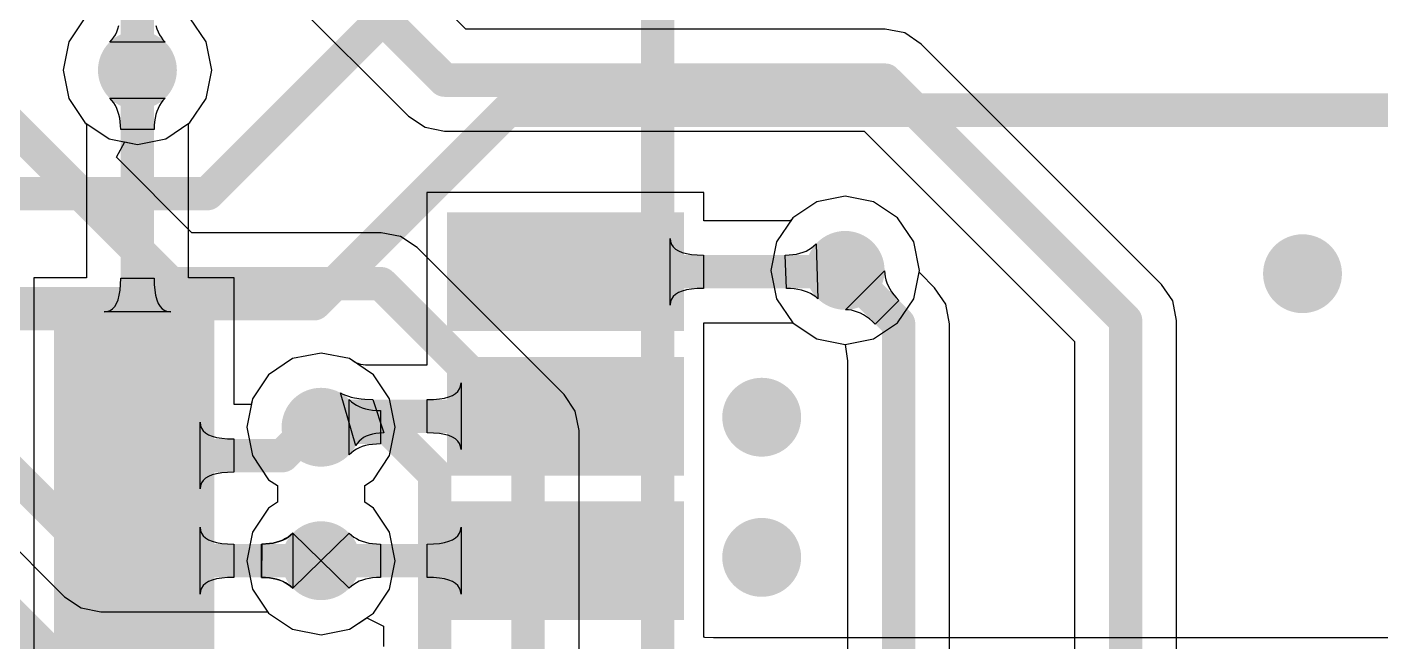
# Model space of a CAD drawing. Header units: millimetres. Extents: x 2.44 to 5.37, y 2.91 to 4.14.
# Drawn here: x 4.3809 to 4.7865, y 3.4957 to 3.6799 of the extents above; entities that cross this region are included whole.
import ezdxf

# ---------------------------------------------------------------- set-up
doc = ezdxf.new("R2010")
doc.units = ezdxf.units.MM
doc.header["$MEASUREMENT"] = 0
for name, color, linetype in [('BottomLayer', 5, 'Continuous'), ('MidLayer1', 16, 'Continuous'), ('MidLayer2', 76, 'Continuous'), ('MultiLayer', 9, 'Continuous'), ('TopLayer', 1, 'Continuous'), ('TopOverlay', 2, 'Continuous'), ('TopPaste', 8, 'Continuous'), ('TopSolder', 216, 'Continuous'), ('ViaHoleLayer', 16, 'Continuous')]:
    doc.layers.add(name, color=color, linetype=linetype)

# ---------------------------------------------------------------- blocks, each defined once
blk = doc.blocks.new('____8_4__27')
at = {"layer": 'TopLayer'}
for points in [[(-0.054, 0.02919), (-0.014, 0.02919), (-0.054, 0.05281), (-0.014, 0.05281)], [(0.016, 0.02919), (0.056, 0.02919), (0.016, 0.05281), (0.056, 0.05281)], [(-0.054, -0.00231), (-0.014, -0.00231), (-0.054, 0.02132), (-0.014, 0.02132)], [(0.016, -0.00231), (0.056, -0.00231), (0.016, 0.02132), (0.056, 0.02132)], [(-0.054, -0.0338), (-0.014, -0.0338), (-0.054, -0.01018), (-0.014, -0.01018)], [(0.016, -0.0338), (0.056, -0.0338), (0.016, -0.01018), (0.056, -0.01018)], [(-0.054, -0.0653), (-0.014, -0.0653), (-0.054, -0.04168), (-0.014, -0.04168)], [(0.016, -0.0653), (0.056, -0.0653), (0.016, -0.04168), (0.056, -0.04168)]]:
    blk.add_solid(points, dxfattribs=at)
at = {"layer": 'TopOverlay', "const_width": 0.00787}
for points in [[(-0.014, -0.064), (-0.014, 0.051)], [(-0.014, 0.051), (0.016, 0.051)], [(0.016, -0.064), (0.016, 0.051)], [(-0.014, -0.064), (0.016, -0.064)]]:
    blk.add_lwpolyline(points, dxfattribs=at)
at = {"layer": 'TopOverlay', "const_width": 0.00394}
for points in [[(-0.01597, 0.051, 1), (-0.01203, 0.051, 1)], [(-0.01597, 0.051, 1), (-0.01203, 0.051, 1)], [(0.01403, 0.051, 1), (0.01797, 0.051, 1)], [(0.01403, 0.051, 1), (0.01797, 0.051, 1)], [(-0.01597, -0.064, 1), (-0.01203, -0.064, 1)], [(-0.01597, -0.064, 1), (-0.01203, -0.064, 1)], [(0.01403, -0.064, 1), (0.01797, -0.064, 1)], [(0.01403, -0.064, 1), (0.01797, -0.064, 1)]]:
    blk.add_lwpolyline(points, format="xyb", close=True, dxfattribs=at)
at = {"layer": 'TopPaste'}
for points in [[(-0.054, 0.02919), (-0.014, 0.02919), (-0.054, 0.05281), (-0.014, 0.05281)], [(0.016, 0.02919), (0.056, 0.02919), (0.016, 0.05281), (0.056, 0.05281)], [(-0.054, -0.00231), (-0.014, -0.00231), (-0.054, 0.02132), (-0.014, 0.02132)], [(0.016, -0.00231), (0.056, -0.00231), (0.016, 0.02132), (0.056, 0.02132)], [(-0.054, -0.0338), (-0.014, -0.0338), (-0.054, -0.01018), (-0.014, -0.01018)], [(0.016, -0.0338), (0.056, -0.0338), (0.016, -0.01018), (0.056, -0.01018)], [(-0.054, -0.0653), (-0.014, -0.0653), (-0.054, -0.04168), (-0.014, -0.04168)], [(0.016, -0.0653), (0.056, -0.0653), (0.016, -0.04168), (0.056, -0.04168)]]:
    blk.add_solid(points, dxfattribs=at)
at = {"layer": 'TopSolder'}
for points in [[(-0.058, 0.02519), (-0.01, 0.02519), (-0.058, 0.05681), (-0.01, 0.05681)], [(0.012, 0.02519), (0.06, 0.02519), (0.012, 0.05681), (0.06, 0.05681)], [(-0.058, -0.00631), (-0.01, -0.00631), (-0.058, 0.02532), (-0.01, 0.02532)], [(0.012, -0.00631), (0.06, -0.00631), (0.012, 0.02532), (0.06, 0.02532)], [(-0.058, -0.0378), (-0.01, -0.0378), (-0.058, -0.00618), (-0.01, -0.00618)], [(0.012, -0.0378), (0.06, -0.0378), (0.012, -0.00618), (0.06, -0.00618)], [(-0.058, -0.0693), (-0.01, -0.0693), (-0.058, -0.03768), (-0.01, -0.03768)], [(0.012, -0.0693), (0.06, -0.0693), (0.012, -0.03768), (0.06, -0.03768)]]:
    blk.add_solid(points, dxfattribs=at)
blk = doc.blocks.new('TFC____42')
at = {"layer": 'TopLayer'}
for points in [[(-0.20632, 0.0548), (-0.20632, 0.08236), (-0.26932, 0.0548), (-0.26932, 0.08236)], [(-0.20632, 0.0115), (-0.20632, 0.03906), (-0.26932, 0.0115), (-0.26932, 0.03906)], [(-0.20632, -0.03181), (-0.20632, -0.00425), (-0.26932, -0.03181), (-0.26932, -0.00425)]]:
    blk.add_solid(points, dxfattribs=at)
at = {"layer": 'TopOverlay', "const_width": 0.01}
blk.add_lwpolyline([(-0.21018, -0.28712), (-0.21018, 0.21288)], dxfattribs=at)
at = {"layer": 'TopPaste'}
for points in [[(-0.20632, 0.0548), (-0.20632, 0.08236), (-0.26932, 0.0548), (-0.26932, 0.08236)], [(-0.20632, 0.0115), (-0.20632, 0.03906), (-0.26932, 0.0115), (-0.26932, 0.03906)], [(-0.20632, -0.03181), (-0.20632, -0.00425), (-0.26932, -0.03181), (-0.26932, -0.00425)]]:
    blk.add_solid(points, dxfattribs=at)
at = {"layer": 'TopSolder'}
for points in [[(-0.20232, 0.0508), (-0.20232, 0.08636), (-0.27331, 0.0508), (-0.27331, 0.08636)], [(-0.20232, 0.0075), (-0.20232, 0.04306), (-0.27331, 0.0075), (-0.27331, 0.04306)], [(-0.20232, -0.03581), (-0.20232, -0.00025), (-0.27331, -0.03581), (-0.27331, -0.00025)]]:
    blk.add_solid(points, dxfattribs=at)

msp = doc.modelspace()

# ---------------------------------------------------------------- linework, layer by layer
at = {"layer": 'BottomLayer'}
for p, q in [((4.51234, 3.67929), (4.48029, 3.71133)), ((4.45419, 3.69419), (4.49519, 3.65319)), ((4.43455, 3.67551), (4.42972, 3.68272)), ((4.4074, 3.67762), (4.40782, 3.67847)), ((4.40782, 3.67847), (4.40818, 3.67937)), ((4.40818, 3.67937), (4.40848, 3.68034)), ((4.41952, 3.68034), (4.41982, 3.67937)), ((4.41982, 3.67937), (4.42018, 3.67847)), ((4.42018, 3.67847), (4.4206, 3.67762)), ((4.638, 3.67929), (4.51234, 3.67929)), ((4.64385, 3.67813), (4.638, 3.67929)), ((4.40573, 3.67543), (4.40635, 3.6761)), ((4.42227, 3.67543), (4.40573, 3.67543)), ((4.40635, 3.6761), (4.40691, 3.67683)), ((4.40691, 3.67683), (4.4074, 3.67762)), ((4.4206, 3.67762), (4.42109, 3.67683)), ((4.42109, 3.67683), (4.42165, 3.6761)), ((4.42165, 3.6761), (4.42227, 3.67543)), ((4.43624, 3.667), (4.43455, 3.67551)), ((4.64881, 3.67481), (4.64385, 3.67813)), ((4.72081, 3.60281), (4.64881, 3.67481)), ((4.43455, 3.65849), (4.43624, 3.667)), ((4.42972, 3.65128), (4.43455, 3.65849)), ((4.42251, 3.64645), (4.42972, 3.65128)), ((4.49519, 3.65319), (4.50015, 3.64987)), ((4.414, 3.64476), (4.42251, 3.64645)), ((4.50015, 3.64987), (4.506, 3.64871)), ((4.506, 3.64871), (4.63167, 3.64871)), ((4.63167, 3.64871), (4.69471, 3.58567)), ((4.40771, 3.64091), (4.41018, 3.64552)), ((4.41018, 3.64552), (4.414, 3.64476)), ((4.43033, 3.61829), (4.40771, 3.64091)), ((4.61749, 3.62755), (4.61028, 3.62272)), ((4.626, 3.62924), (4.61749, 3.62755)), ((4.63451, 3.62755), (4.626, 3.62924)), ((4.64172, 3.62272), (4.63451, 3.62755)), ((4.61028, 3.62272), (4.60545, 3.61551)), ((4.64655, 3.61551), (4.64172, 3.62272)), ((4.487, 3.61829), (4.43033, 3.61829)), ((4.49285, 3.61713), (4.487, 3.61829)), ((4.49781, 3.61381), (4.49285, 3.61713)), ((4.54181, 3.56981), (4.49781, 3.61381)), ((4.60545, 3.61551), (4.60376, 3.607)), ((4.64824, 3.607), (4.64655, 3.61551)), ((4.60376, 3.607), (4.60545, 3.59849)), ((4.62612, 3.59519), (4.63781, 3.60688)), ((4.63781, 3.60688), (4.63785, 3.60597)), ((4.63785, 3.60597), (4.63797, 3.60506)), ((4.64816, 3.6066), (4.64824, 3.607)), ((4.64832, 3.60635), (4.64816, 3.6066)), ((4.64843, 3.6062), (4.64832, 3.60635)), ((4.65281, 3.60181), (4.64843, 3.6062)), ((4.63797, 3.60506), (4.63818, 3.60416)), ((4.63818, 3.60416), (4.63848, 3.60326)), ((4.63848, 3.60326), (4.63886, 3.60236)), ((4.63886, 3.60236), (4.63934, 3.60147)), ((4.63934, 3.60147), (4.6399, 3.60059)), ((4.65613, 3.59685), (4.65281, 3.60181)), ((4.72413, 3.59785), (4.72081, 3.60281)), ((4.30419, 3.59719), (4.39219, 3.50919)), ((4.60545, 3.59849), (4.61028, 3.59128)), ((4.64211, 3.59796), (4.63504, 3.59089)), ((4.6399, 3.60059), (4.64055, 3.59971)), ((4.64055, 3.59971), (4.64129, 3.59883)), ((4.64129, 3.59883), (4.64211, 3.59796)), ((4.72529, 3.592), (4.72413, 3.59785)), ((4.62703, 3.59515), (4.62612, 3.59519)), ((4.62794, 3.59503), (4.62703, 3.59515)), ((4.62884, 3.59482), (4.62794, 3.59503)), ((4.62974, 3.59452), (4.62884, 3.59482)), ((4.63064, 3.59414), (4.62974, 3.59452)), ((4.63153, 3.59366), (4.63064, 3.59414)), ((4.63241, 3.5931), (4.63153, 3.59366)), ((4.65729, 3.591), (4.65613, 3.59685)), ((4.61028, 3.59128), (4.61749, 3.58645)), ((4.63329, 3.59245), (4.63241, 3.5931)), ((4.63417, 3.59171), (4.63329, 3.59245)), ((4.63504, 3.59089), (4.63417, 3.59171)), ((4.65729, 3.4583), (4.65729, 3.591)), ((4.72529, 3.387), (4.72529, 3.592)), ((4.61749, 3.58645), (4.626, 3.58476)), ((4.69471, 3.58567), (4.69471, 3.39333)), ((4.626, 3.58476), (4.62671, 3.57991)), ((4.62671, 3.57991), (4.62671, 3.46033)), ((4.54513, 3.56485), (4.54181, 3.56981)), ((4.47743, 3.55173), (4.47743, 3.56827)), ((4.47743, 3.56827), (4.4781, 3.56765)), ((4.4781, 3.56765), (4.47883, 3.56709)), ((4.47883, 3.56709), (4.47962, 3.5666)), ((4.47962, 3.5666), (4.48047, 3.56618)), ((4.48047, 3.56618), (4.48137, 3.56582)), ((4.48137, 3.56582), (4.48234, 3.56552)), ((4.48234, 3.56552), (4.48336, 3.56529)), ((4.48336, 3.56529), (4.48445, 3.56513)), ((4.48445, 3.56513), (4.48559, 3.56503)), ((4.48559, 3.56503), (4.48679, 3.565)), ((4.48679, 3.565), (4.48679, 3.555)), ((4.54629, 3.559), (4.54513, 3.56485)), ((4.54629, 3.446), (4.54629, 3.559)), ((4.47883, 3.55291), (4.4781, 3.55235)), ((4.47962, 3.5534), (4.47883, 3.55291)), ((4.48047, 3.55382), (4.47962, 3.5534)), ((4.48137, 3.55418), (4.48047, 3.55382)), ((4.48234, 3.55448), (4.48137, 3.55418)), ((4.48336, 3.55471), (4.48234, 3.55448)), ((4.48445, 3.55487), (4.48336, 3.55471)), ((4.48559, 3.55497), (4.48445, 3.55487)), ((4.48679, 3.555), (4.48559, 3.55497)), ((4.4781, 3.55235), (4.47743, 3.55173)), ((4.4599, 3.52765), (4.46057, 3.52827)), ((4.46057, 3.52827), (4.46057, 3.51173)), ((4.45121, 3.525), (4.45241, 3.52503)), ((4.45121, 3.515), (4.45121, 3.525)), ((4.45241, 3.52503), (4.45355, 3.52513)), ((4.45355, 3.52513), (4.45464, 3.52529)), ((4.45464, 3.52529), (4.45566, 3.52552)), ((4.45566, 3.52552), (4.45663, 3.52582)), ((4.45663, 3.52582), (4.45753, 3.52618)), ((4.45753, 3.52618), (4.45838, 3.5266)), ((4.45838, 3.5266), (4.45917, 3.52709)), ((4.45917, 3.52709), (4.4599, 3.52765)), ((4.45241, 3.51497), (4.45121, 3.515)), ((4.45355, 3.51487), (4.45241, 3.51497)), ((4.45464, 3.51471), (4.45355, 3.51487)), ((4.45566, 3.51448), (4.45464, 3.51471)), ((4.45663, 3.51418), (4.45566, 3.51448)), ((4.45753, 3.51382), (4.45663, 3.51418)), ((4.45838, 3.5134), (4.45753, 3.51382)), ((4.45917, 3.51291), (4.45838, 3.5134)), ((4.4599, 3.51235), (4.45917, 3.51291)), ((4.46057, 3.51173), (4.4599, 3.51235)), ((4.39219, 3.50919), (4.39715, 3.50587)), ((4.39715, 3.50587), (4.403, 3.50471)), ((4.403, 3.50471), (4.45257, 3.50471)), ((4.45257, 3.50471), (4.45276, 3.50468)), ((4.45276, 3.50468), (4.45305, 3.50461)), ((4.45305, 3.50461), (4.45328, 3.50428)), ((4.45328, 3.50428), (4.46049, 3.49945)), ((4.47751, 3.49945), (4.48271, 3.50293)), ((4.48271, 3.50293), (4.48771, 3.50042)), ((4.48771, 3.50042), (4.48771, 3.49433)), ((4.46049, 3.49945), (4.469, 3.49776)), ((4.469, 3.49776), (4.47751, 3.49945))]:
    msp.add_line(p, q, dxfattribs=at)
at = {"layer": 'BottomLayer', "const_width": 0.01}
for points in [[(4.414, 3.667), (4.414, 3.8087)], [(4.465, 3.705), (4.506, 3.664)], [(4.365, 3.662), (4.424, 3.603)], [(4.506, 3.664), (4.638, 3.664)], [(4.638, 3.664), (4.71, 3.592)], [(4.315, 3.608), (4.403, 3.52)], [(4.626, 3.607), (4.642, 3.591)], [(4.424, 3.603), (4.487, 3.603)], [(4.487, 3.603), (4.531, 3.559)], [(4.642, 3.454), (4.642, 3.591)], [(4.71, 3.387), (4.71, 3.592)], [(4.469, 3.56), (4.489, 3.56)], [(4.489, 3.56), (4.503, 3.546)], [(4.531, 3.446), (4.531, 3.559)], [(4.503, 3.488), (4.503, 3.546)], [(4.403, 3.52), (4.469, 3.52)]]:
    msp.add_lwpolyline(points, dxfattribs=at)
at = {"layer": 'BottomLayer'}
for points, const_width in [([(4.40809, 3.667, 1), (4.41991, 3.667, 1)], 0.01181), ([(4.4115, 3.667, 1), (4.4165, 3.667, 1)], 0.005), ([(4.5035, 3.664, 1), (4.5085, 3.664, 1)], 0.005), ([(4.5035, 3.664, 1), (4.5085, 3.664, 1)], 0.005), ([(4.6355, 3.664, 1), (4.6405, 3.664, 1)], 0.005), ([(4.6355, 3.664, 1), (4.6405, 3.664, 1)], 0.005), ([(4.62009, 3.607, 1), (4.63191, 3.607, 1)], 0.01181), ([(4.75709, 3.606, 1), (4.76891, 3.606, 1)], 0.01181), ([(4.6235, 3.607, 1), (4.6285, 3.607, 1)], 0.005), ([(4.4215, 3.603, 1), (4.4265, 3.603, 1)], 0.005), ([(4.4215, 3.603, 1), (4.4265, 3.603, 1)], 0.005), ([(4.4845, 3.603, 1), (4.4895, 3.603, 1)], 0.005), ([(4.4845, 3.603, 1), (4.4895, 3.603, 1)], 0.005), ([(4.6395, 3.591, 1), (4.6445, 3.591, 1)], 0.005), ([(4.6395, 3.591, 1), (4.6445, 3.591, 1)], 0.005), ([(4.7075, 3.592, 1), (4.7125, 3.592, 1)], 0.005), ([(4.7075, 3.592, 1), (4.7125, 3.592, 1)], 0.005), ([(4.59509, 3.563, 1), (4.60691, 3.563, 1)], 0.01181), ([(4.46309, 3.56, 1), (4.47491, 3.56, 1)], 0.01181), ([(4.4665, 3.56, 1), (4.4715, 3.56, 1)], 0.005), ([(4.4865, 3.56, 1), (4.4915, 3.56, 1)], 0.005), ([(4.4865, 3.56, 1), (4.4915, 3.56, 1)], 0.005), ([(4.5285, 3.559, 1), (4.5335, 3.559, 1)], 0.005), ([(4.5285, 3.559, 1), (4.5335, 3.559, 1)], 0.005), ([(4.5005, 3.546, 1), (4.5055, 3.546, 1)], 0.005), ([(4.5005, 3.546, 1), (4.5055, 3.546, 1)], 0.005), ([(4.59509, 3.521, 1), (4.60691, 3.521, 1)], 0.01181), ([(4.46309, 3.52, 1), (4.47491, 3.52, 1)], 0.01181), ([(4.4005, 3.52, 1), (4.4055, 3.52, 1)], 0.005), ([(4.4005, 3.52, 1), (4.4055, 3.52, 1)], 0.005), ([(4.4665, 3.52, 1), (4.4715, 3.52, 1)], 0.005)]:
    msp.add_lwpolyline(points, format="xyb", close=True, dxfattribs=dict(at, const_width=const_width))
at = {"layer": 'MidLayer1'}
for p, q in [((4.39828, 3.68272), (4.39345, 3.67551)), ((4.43455, 3.67551), (4.42972, 3.68272)), ((4.39345, 3.67551), (4.39176, 3.667)), ((4.43624, 3.667), (4.43455, 3.67551)), ((4.39176, 3.667), (4.39345, 3.65849)), ((4.43455, 3.65849), (4.43624, 3.667)), ((4.39345, 3.65849), (4.39828, 3.65128)), ((4.42972, 3.65128), (4.43455, 3.65849)), ((4.39828, 3.65128), (4.40549, 3.64645)), ((4.42251, 3.64645), (4.42972, 3.65128)), ((4.40549, 3.64645), (4.414, 3.64476)), ((4.414, 3.64476), (4.42251, 3.64645)), ((4.61749, 3.62755), (4.61028, 3.62272)), ((4.626, 3.62924), (4.61749, 3.62755)), ((4.63451, 3.62755), (4.626, 3.62924)), ((4.64172, 3.62272), (4.63451, 3.62755)), ((4.61028, 3.62272), (4.60545, 3.61551)), ((4.64655, 3.61551), (4.64172, 3.62272)), ((4.60545, 3.61551), (4.60376, 3.607)), ((4.64824, 3.607), (4.64655, 3.61551)), ((4.60376, 3.607), (4.60545, 3.59849)), ((4.64655, 3.59849), (4.64824, 3.607)), ((4.60545, 3.59849), (4.61028, 3.59128)), ((4.64172, 3.59128), (4.64655, 3.59849)), ((4.61028, 3.59128), (4.61749, 3.58645)), ((4.63451, 3.58645), (4.64172, 3.59128)), ((4.61749, 3.58645), (4.626, 3.58476)), ((4.626, 3.58476), (4.63451, 3.58645)), ((4.469, 3.58224), (4.46049, 3.58055)), ((4.47751, 3.58055), (4.469, 3.58224)), ((4.46049, 3.58055), (4.45328, 3.57572)), ((4.48472, 3.57572), (4.47751, 3.58055)), ((4.45328, 3.57572), (4.44845, 3.56851)), ((4.48955, 3.56851), (4.48472, 3.57572)), ((4.44845, 3.56851), (4.44676, 3.56)), ((4.49124, 3.56), (4.48955, 3.56851)), ((4.44676, 3.56), (4.44845, 3.55149)), ((4.48955, 3.55149), (4.49124, 3.56)), ((4.44845, 3.55149), (4.45328, 3.54428)), ((4.48472, 3.54428), (4.48955, 3.55149)), ((4.45328, 3.54428), (4.45593, 3.5425)), ((4.45593, 3.5425), (4.45593, 3.5375)), ((4.48207, 3.5425), (4.48472, 3.54428)), ((4.48207, 3.5375), (4.48207, 3.5425)), ((4.45593, 3.5375), (4.45328, 3.53572)), ((4.48472, 3.53572), (4.48207, 3.5375)), ((4.45328, 3.53572), (4.44845, 3.52851)), ((4.48955, 3.52851), (4.48472, 3.53572)), ((4.44845, 3.52851), (4.44676, 3.52)), ((4.49124, 3.52), (4.48955, 3.52851)), ((4.44676, 3.52), (4.44845, 3.51149)), ((4.48955, 3.51149), (4.49124, 3.52)), ((4.44845, 3.51149), (4.45328, 3.50428)), ((4.48472, 3.50428), (4.48955, 3.51149)), ((4.45328, 3.50428), (4.46049, 3.49945)), ((4.47751, 3.49945), (4.48472, 3.50428)), ((4.46049, 3.49945), (4.469, 3.49776)), ((4.469, 3.49776), (4.47751, 3.49945))]:
    msp.add_line(p, q, dxfattribs=at)
at = {"layer": 'MidLayer1', "const_width": 0.01181}
for points in [[(4.40809, 3.667, 1), (4.41991, 3.667, 1)], [(4.62009, 3.607, 1), (4.63191, 3.607, 1)], [(4.75709, 3.606, 1), (4.76891, 3.606, 1)], [(4.59509, 3.563, 1), (4.60691, 3.563, 1)], [(4.46309, 3.56, 1), (4.47491, 3.56, 1)], [(4.59509, 3.521, 1), (4.60691, 3.521, 1)], [(4.46309, 3.52, 1), (4.47491, 3.52, 1)]]:
    msp.add_lwpolyline(points, format="xyb", close=True, dxfattribs=at)
at = {"layer": 'MidLayer2'}
for points, const_width in [([(4.435, 3.63), (4.49, 3.685)], 0.01), ([(4.467, 3.597), (4.525, 3.655)], 0.01), ([(4.525, 3.655), (4.892, 3.655)], 0.01), ([(4.351, 3.63), (4.435, 3.63)], 0.01), ([(4.237, 3.597), (4.467, 3.597)], 0.01), ([(4.312, 3.567), (4.401, 3.478)], 0.01181)]:
    msp.add_lwpolyline(points, dxfattribs=dict(at, const_width=const_width))
for points, const_width in [([(4.40809, 3.667, 1), (4.41991, 3.667, 1)], 0.01181), ([(4.5225, 3.655, 1), (4.5275, 3.655, 1)], 0.005), ([(4.5225, 3.655, 1), (4.5275, 3.655, 1)], 0.005), ([(4.4325, 3.63, 1), (4.4375, 3.63, 1)], 0.005), ([(4.4325, 3.63, 1), (4.4375, 3.63, 1)], 0.005), ([(4.62009, 3.607, 1), (4.63191, 3.607, 1)], 0.01181), ([(4.75709, 3.606, 1), (4.76891, 3.606, 1)], 0.01181), ([(4.4645, 3.597, 1), (4.4695, 3.597, 1)], 0.005), ([(4.4645, 3.597, 1), (4.4695, 3.597, 1)], 0.005), ([(4.59509, 3.563, 1), (4.60691, 3.563, 1)], 0.01181), ([(4.46309, 3.56, 1), (4.47491, 3.56, 1)], 0.01181), ([(4.59509, 3.521, 1), (4.60691, 3.521, 1)], 0.01181), ([(4.46309, 3.52, 1), (4.47491, 3.52, 1)], 0.01181)]:
    msp.add_lwpolyline(points, format="xyb", close=True, dxfattribs=dict(at, const_width=const_width))
at = {"layer": 'MultiLayer', "const_width": 0.01181}
for points in [[(4.40809, 3.667, 1), (4.41991, 3.667, 1)], [(4.62009, 3.607, 1), (4.63191, 3.607, 1)], [(4.75709, 3.606, 1), (4.76891, 3.606, 1)], [(4.59509, 3.563, 1), (4.60691, 3.563, 1)], [(4.46309, 3.56, 1), (4.47491, 3.56, 1)], [(4.59509, 3.521, 1), (4.60691, 3.521, 1)], [(4.46309, 3.52, 1), (4.47491, 3.52, 1)]]:
    msp.add_lwpolyline(points, format="xyb", close=True, dxfattribs=at)
at = {"layer": 'TopLayer'}
for p, q in [((4.39828, 3.68272), (4.39345, 3.67551)), ((4.43455, 3.67551), (4.42972, 3.68272)), ((4.4074, 3.67762), (4.40782, 3.67847)), ((4.40782, 3.67847), (4.40818, 3.67937)), ((4.40818, 3.67937), (4.40848, 3.68034)), ((4.41952, 3.68034), (4.41982, 3.67937)), ((4.41982, 3.67937), (4.42018, 3.67847)), ((4.42018, 3.67847), (4.4206, 3.67762)), ((4.39345, 3.67551), (4.39176, 3.667)), ((4.40573, 3.67543), (4.40635, 3.6761)), ((4.42227, 3.67543), (4.40573, 3.67543)), ((4.40635, 3.6761), (4.40691, 3.67683)), ((4.40691, 3.67683), (4.4074, 3.67762)), ((4.4206, 3.67762), (4.42109, 3.67683)), ((4.42109, 3.67683), (4.42165, 3.6761)), ((4.42165, 3.6761), (4.42227, 3.67543)), ((4.43624, 3.667), (4.43455, 3.67551)), ((4.39176, 3.667), (4.39345, 3.65849)), ((4.43455, 3.65849), (4.43624, 3.667)), ((4.39345, 3.65849), (4.39828, 3.65128)), ((4.40635, 3.6579), (4.40573, 3.65857)), ((4.40573, 3.65857), (4.42227, 3.65857)), ((4.42227, 3.65857), (4.42165, 3.6579)), ((4.42972, 3.65128), (4.43455, 3.65849)), ((4.40691, 3.65717), (4.40635, 3.6579)), ((4.4074, 3.65638), (4.40691, 3.65717)), ((4.40782, 3.65553), (4.4074, 3.65638)), ((4.40818, 3.65463), (4.40782, 3.65553)), ((4.40848, 3.65366), (4.40818, 3.65463)), ((4.41982, 3.65463), (4.41952, 3.65366)), ((4.42018, 3.65553), (4.41982, 3.65463)), ((4.4206, 3.65638), (4.42018, 3.65553)), ((4.42109, 3.65717), (4.4206, 3.65638)), ((4.42165, 3.6579), (4.42109, 3.65717)), ((4.39828, 3.65128), (4.39861, 3.65105)), ((4.39861, 3.65105), (4.39868, 3.65076)), ((4.39868, 3.65076), (4.39871, 3.65057)), ((4.39871, 3.65057), (4.39871, 3.60481)), ((4.40871, 3.65264), (4.40848, 3.65366)), ((4.40887, 3.65155), (4.40871, 3.65264)), ((4.40897, 3.65041), (4.40887, 3.65155)), ((4.409, 3.64921), (4.40897, 3.65041)), ((4.41903, 3.65041), (4.419, 3.64921)), ((4.41913, 3.65155), (4.41903, 3.65041)), ((4.41929, 3.65264), (4.41913, 3.65155)), ((4.41952, 3.65366), (4.41929, 3.65264)), ((4.42929, 3.65057), (4.42932, 3.65076)), ((4.42929, 3.60481), (4.42929, 3.65057)), ((4.42932, 3.65076), (4.42939, 3.65105)), ((4.42939, 3.65105), (4.42972, 3.65128)), ((4.419, 3.64921), (4.409, 3.64921)), ((4.58368, 3.63036), (4.50068, 3.63036)), ((4.50068, 3.63036), (4.50068, 3.57857)), ((4.58368, 3.62188), (4.58368, 3.63036)), ((4.61749, 3.62755), (4.61028, 3.62272)), ((4.626, 3.62924), (4.61749, 3.62755)), ((4.63451, 3.62755), (4.626, 3.62924)), ((4.64172, 3.62272), (4.63451, 3.62755)), ((4.60934, 3.62188), (4.58368, 3.62188)), ((4.6095, 3.6219), (4.60934, 3.62188)), ((4.60976, 3.62196), (4.6095, 3.6219)), ((4.60977, 3.62197), (4.60976, 3.62196)), ((4.61028, 3.62272), (4.60977, 3.62197)), ((4.64655, 3.61551), (4.64172, 3.62272)), ((4.57356, 3.59658), (4.57356, 3.61658)), ((4.57356, 3.61658), (4.57366, 3.61563)), ((4.57366, 3.61563), (4.57396, 3.61478)), ((4.57396, 3.61478), (4.57446, 3.61403)), ((4.57446, 3.61403), (4.57516, 3.61338)), ((4.61515, 3.61324), (4.61592, 3.61375)), ((4.61592, 3.61375), (4.61663, 3.61432)), ((4.61663, 3.61432), (4.61728, 3.61496)), ((4.61728, 3.61496), (4.61786, 3.59844)), ((4.64824, 3.607), (4.64655, 3.61551)), ((4.57516, 3.61338), (4.57606, 3.61283)), ((4.57606, 3.61283), (4.57716, 3.61238)), ((4.57716, 3.61238), (4.57846, 3.61203)), ((4.57846, 3.61203), (4.57996, 3.61178)), ((4.57996, 3.61178), (4.58166, 3.61163)), ((4.58166, 3.61163), (4.58356, 3.61158)), ((4.58356, 3.61158), (4.58356, 3.60158)), ((4.60803, 3.61158), (4.60923, 3.61162)), ((4.60842, 3.60158), (4.60803, 3.61158)), ((4.60923, 3.61162), (4.61037, 3.61172)), ((4.61037, 3.61172), (4.61145, 3.61189)), ((4.61145, 3.61189), (4.61247, 3.61212)), ((4.61247, 3.61212), (4.61342, 3.61243)), ((4.61342, 3.61243), (4.61432, 3.6128)), ((4.61432, 3.6128), (4.61515, 3.61324)), ((4.64655, 3.59849), (4.64824, 3.607)), ((4.39871, 3.60481), (4.383, 3.60481)), ((4.383, 3.60481), (4.383, 3.56119)), ((4.4088, 3.60105), (4.40895, 3.60277)), ((4.40895, 3.60277), (4.409, 3.60469)), ((4.409, 3.60469), (4.419, 3.60469)), ((4.419, 3.60469), (4.41905, 3.60277)), ((4.41905, 3.60277), (4.4192, 3.60105)), ((4.443, 3.60481), (4.42929, 3.60481)), ((4.443, 3.5668), (4.443, 3.60481)), ((4.57996, 3.60138), (4.57846, 3.60113)), ((4.58166, 3.60153), (4.57996, 3.60138)), ((4.58356, 3.60158), (4.58166, 3.60153)), ((4.60962, 3.60155), (4.60842, 3.60158)), ((4.61076, 3.60146), (4.60962, 3.60155)), ((4.61185, 3.6013), (4.61076, 3.60146)), ((4.61288, 3.60108), (4.61185, 3.6013)), ((4.40775, 3.5971), (4.4082, 3.59821)), ((4.4082, 3.59821), (4.40855, 3.59953)), ((4.40855, 3.59953), (4.4088, 3.60105)), ((4.4192, 3.60105), (4.41945, 3.59953)), ((4.41945, 3.59953), (4.4198, 3.59821)), ((4.4198, 3.59821), (4.42025, 3.5971)), ((4.57366, 3.59753), (4.57356, 3.59658)), ((4.57396, 3.59838), (4.57366, 3.59753)), ((4.57446, 3.59913), (4.57396, 3.59838)), ((4.57516, 3.59978), (4.57446, 3.59913)), ((4.57606, 3.60033), (4.57516, 3.59978)), ((4.57716, 3.60078), (4.57606, 3.60033)), ((4.57846, 3.60113), (4.57716, 3.60078)), ((4.61385, 3.6008), (4.61288, 3.60108)), ((4.61476, 3.60045), (4.61385, 3.6008)), ((4.61562, 3.60004), (4.61476, 3.60045)), ((4.61643, 3.59957), (4.61562, 3.60004)), ((4.61717, 3.59904), (4.61643, 3.59957)), ((4.61786, 3.59844), (4.61717, 3.59904)), ((4.64172, 3.59128), (4.64655, 3.59849)), ((4.404, 3.59457), (4.40495, 3.59467)), ((4.424, 3.59457), (4.404, 3.59457)), ((4.40495, 3.59467), (4.4058, 3.59498)), ((4.4058, 3.59498), (4.40655, 3.59548)), ((4.40655, 3.59548), (4.4072, 3.59619)), ((4.4072, 3.59619), (4.40775, 3.5971)), ((4.42025, 3.5971), (4.4208, 3.59619)), ((4.4208, 3.59619), (4.42145, 3.59548)), ((4.42145, 3.59548), (4.4222, 3.59498)), ((4.4222, 3.59498), (4.42305, 3.59467)), ((4.42305, 3.59467), (4.424, 3.59457)), ((4.58368, 3.5395), (4.58368, 3.59129)), ((4.58368, 3.59129), (4.60983, 3.59129)), ((4.60983, 3.59129), (4.61005, 3.59126)), ((4.61005, 3.59126), (4.61038, 3.59119)), ((4.61038, 3.59119), (4.61043, 3.59117)), ((4.61043, 3.59117), (4.61749, 3.58645)), ((4.63451, 3.58645), (4.64172, 3.59128)), ((4.61749, 3.58645), (4.626, 3.58476)), ((4.626, 3.58476), (4.63451, 3.58645)), ((4.469, 3.58224), (4.46049, 3.58055)), ((4.47751, 3.58055), (4.469, 3.58224)), ((4.46049, 3.58055), (4.45328, 3.57572)), ((4.47918, 3.57943), (4.47751, 3.58055)), ((4.4795, 3.57934), (4.47918, 3.57943)), ((4.47992, 3.57912), (4.4795, 3.57934)), ((4.48008, 3.57905), (4.47992, 3.57912)), ((4.48033, 3.57896), (4.48008, 3.57905)), ((4.48066, 3.57886), (4.48033, 3.57896)), ((4.48097, 3.57879), (4.48066, 3.57886)), ((4.48231, 3.57858), (4.48097, 3.57879)), ((4.48243, 3.57857), (4.48231, 3.57858)), ((4.50068, 3.57857), (4.48243, 3.57857)), ((4.45328, 3.57572), (4.44845, 3.56851)), ((4.51082, 3.57233), (4.51093, 3.57328)), ((4.51093, 3.57328), (4.51093, 3.55328)), ((4.4794, 3.5544), (4.47481, 3.57028)), ((4.47481, 3.57028), (4.47555, 3.5699)), ((4.47555, 3.5699), (4.47634, 3.56956)), ((4.47634, 3.56956), (4.47718, 3.56926)), ((4.47718, 3.56926), (4.47807, 3.569)), ((4.47807, 3.569), (4.47901, 3.56878)), ((4.50597, 3.56873), (4.50728, 3.56908)), ((4.50728, 3.56908), (4.5084, 3.56953)), ((4.5084, 3.56953), (4.50931, 3.57008)), ((4.50931, 3.57008), (4.51001, 3.57073)), ((4.51001, 3.57073), (4.51052, 3.57148)), ((4.51052, 3.57148), (4.51082, 3.57233)), ((4.44811, 3.5668), (4.443, 3.5668)), ((4.44845, 3.56851), (4.44811, 3.5668)), ((4.47901, 3.56878), (4.48106, 3.56846)), ((4.48106, 3.56846), (4.48216, 3.56836)), ((4.48216, 3.56836), (4.48451, 3.56828)), ((4.48451, 3.56828), (4.48777, 3.55828)), ((4.5008, 3.56828), (4.50273, 3.56833)), ((4.5008, 3.55828), (4.5008, 3.56828)), ((4.50273, 3.56833), (4.50445, 3.56848)), ((4.50445, 3.56848), (4.50597, 3.56873)), ((4.383, 3.56119), (4.383, 3.52969)), ((4.43276, 3.5415), (4.43276, 3.5615)), ((4.43276, 3.5615), (4.43286, 3.56055)), ((4.43286, 3.56055), (4.43316, 3.5597)), ((4.43316, 3.5597), (4.43367, 3.55895)), ((4.43367, 3.55895), (4.43438, 3.5583)), ((4.43438, 3.5583), (4.43529, 3.55775)), ((4.43529, 3.55775), (4.4364, 3.5573)), ((4.4364, 3.5573), (4.43772, 3.55695)), ((4.43772, 3.55695), (4.43924, 3.5567)), ((4.43924, 3.5567), (4.44096, 3.55655)), ((4.48174, 3.55688), (4.48103, 3.55637)), ((4.48254, 3.55731), (4.48174, 3.55688)), ((4.48342, 3.55766), (4.48254, 3.55731)), ((4.48438, 3.55793), (4.48342, 3.55766)), ((4.48543, 3.55812), (4.48438, 3.55793)), ((4.48656, 3.55824), (4.48543, 3.55812)), ((4.48777, 3.55828), (4.48656, 3.55824)), ((4.50273, 3.55823), (4.5008, 3.55828)), ((4.50445, 3.55808), (4.50273, 3.55823)), ((4.50597, 3.55783), (4.50445, 3.55808)), ((4.50728, 3.55748), (4.50597, 3.55783)), ((4.5084, 3.55703), (4.50728, 3.55748)), ((4.50931, 3.55648), (4.5084, 3.55703)), ((4.44096, 3.55655), (4.44288, 3.5565)), ((4.44288, 3.5565), (4.44288, 3.5465)), ((4.47986, 3.55513), (4.4794, 3.5544)), ((4.4804, 3.55579), (4.47986, 3.55513)), ((4.48103, 3.55637), (4.4804, 3.55579)), ((4.51001, 3.55583), (4.50931, 3.55648)), ((4.51052, 3.55508), (4.51001, 3.55583)), ((4.51082, 3.55423), (4.51052, 3.55508)), ((4.51093, 3.55328), (4.51082, 3.55423)), ((4.43438, 3.5447), (4.43367, 3.54405)), ((4.43529, 3.54525), (4.43438, 3.5447)), ((4.4364, 3.5457), (4.43529, 3.54525)), ((4.43772, 3.54605), (4.4364, 3.5457)), ((4.43924, 3.5463), (4.43772, 3.54605)), ((4.44096, 3.54645), (4.43924, 3.5463)), ((4.44288, 3.5465), (4.44096, 3.54645)), ((4.43286, 3.54245), (4.43276, 3.5415)), ((4.43316, 3.5433), (4.43286, 3.54245)), ((4.43367, 3.54405), (4.43316, 3.5433)), ((4.58368, 3.49705), (4.58368, 3.5395)), ((4.383, 3.52969), (4.383, 3.4982)), ((4.43276, 3.51001), (4.43276, 3.53001)), ((4.43276, 3.53001), (4.43286, 3.52906)), ((4.43286, 3.52906), (4.43316, 3.52821)), ((4.46057, 3.52827), (4.4599, 3.52765)), ((4.46056, 3.51174), (4.47743, 3.52827)), ((4.47744, 3.51174), (4.46057, 3.52827)), ((4.47743, 3.52827), (4.4781, 3.52765)), ((4.51052, 3.52821), (4.51082, 3.52906)), ((4.51082, 3.52906), (4.51093, 3.53001)), ((4.51093, 3.53001), (4.51093, 3.51001)), ((4.43316, 3.52821), (4.43367, 3.52746)), ((4.43367, 3.52746), (4.43438, 3.52681)), ((4.43438, 3.52681), (4.43529, 3.52626)), ((4.43529, 3.52626), (4.4364, 3.52581)), ((4.4364, 3.52581), (4.43772, 3.52546)), ((4.43772, 3.52546), (4.43924, 3.52521)), ((4.43924, 3.52521), (4.44096, 3.52506)), ((4.44096, 3.52506), (4.44288, 3.52501)), ((4.44288, 3.52501), (4.44288, 3.51501)), ((4.45122, 3.52501), (4.45121, 3.51501)), ((4.45242, 3.52504), (4.45122, 3.52501)), ((4.45356, 3.52514), (4.45242, 3.52504)), ((4.45464, 3.5253), (4.45356, 3.52514)), ((4.45566, 3.52553), (4.45464, 3.5253)), ((4.45663, 3.52582), (4.45566, 3.52553)), ((4.45754, 3.52618), (4.45663, 3.52582)), ((4.45838, 3.52661), (4.45754, 3.52618)), ((4.45917, 3.5271), (4.45838, 3.52661)), ((4.4599, 3.52765), (4.45917, 3.5271)), ((4.4781, 3.52765), (4.47883, 3.5271)), ((4.47883, 3.5271), (4.47962, 3.52661)), ((4.47962, 3.52661), (4.48046, 3.52618)), ((4.48046, 3.52618), (4.48137, 3.52582)), ((4.48137, 3.52582), (4.48234, 3.52553)), ((4.48234, 3.52553), (4.48336, 3.5253)), ((4.48336, 3.5253), (4.48444, 3.52514)), ((4.48444, 3.52514), (4.48558, 3.52504)), ((4.48558, 3.52504), (4.48678, 3.52501)), ((4.48678, 3.52501), (4.48679, 3.51501)), ((4.5008, 3.52501), (4.50273, 3.52506)), ((4.5008, 3.51501), (4.5008, 3.52501)), ((4.50273, 3.52506), (4.50445, 3.52521)), ((4.50445, 3.52521), (4.50597, 3.52546)), ((4.50597, 3.52546), (4.50728, 3.52581)), ((4.50728, 3.52581), (4.5084, 3.52626)), ((4.5084, 3.52626), (4.50931, 3.52681)), ((4.50931, 3.52681), (4.51001, 3.52746)), ((4.51001, 3.52746), (4.51052, 3.52821)), ((4.43367, 3.51256), (4.43316, 3.51181)), ((4.43438, 3.51321), (4.43367, 3.51256)), ((4.43529, 3.51376), (4.43438, 3.51321)), ((4.4364, 3.51421), (4.43529, 3.51376)), ((4.43772, 3.51456), (4.4364, 3.51421)), ((4.43924, 3.51481), (4.43772, 3.51456)), ((4.44096, 3.51496), (4.43924, 3.51481)), ((4.44288, 3.51501), (4.44096, 3.51496)), ((4.45121, 3.51501), (4.45241, 3.51498)), ((4.45241, 3.51498), (4.45355, 3.51488)), ((4.45355, 3.51488), (4.45463, 3.51471)), ((4.45463, 3.51471), (4.45566, 3.51448)), ((4.45566, 3.51448), (4.45662, 3.51419)), ((4.45662, 3.51419), (4.45753, 3.51383)), ((4.45753, 3.51383), (4.45837, 3.51341)), ((4.45837, 3.51341), (4.45916, 3.51292)), ((4.45916, 3.51292), (4.45989, 3.51236)), ((4.45989, 3.51236), (4.46056, 3.51174)), ((4.47811, 3.51236), (4.47744, 3.51174)), ((4.47884, 3.51292), (4.47811, 3.51236)), ((4.47963, 3.51341), (4.47884, 3.51292)), ((4.48047, 3.51383), (4.47963, 3.51341)), ((4.48138, 3.51419), (4.48047, 3.51383)), ((4.48234, 3.51448), (4.48138, 3.51419)), ((4.48337, 3.51471), (4.48234, 3.51448)), ((4.48445, 3.51488), (4.48337, 3.51471)), ((4.48559, 3.51498), (4.48445, 3.51488)), ((4.48679, 3.51501), (4.48559, 3.51498)), ((4.50273, 3.51496), (4.5008, 3.51501)), ((4.50445, 3.51481), (4.50273, 3.51496)), ((4.50597, 3.51456), (4.50445, 3.51481)), ((4.50728, 3.51421), (4.50597, 3.51456)), ((4.5084, 3.51376), (4.50728, 3.51421)), ((4.50931, 3.51321), (4.5084, 3.51376)), ((4.51001, 3.51256), (4.50931, 3.51321)), ((4.51052, 3.51181), (4.51001, 3.51256)), ((4.43286, 3.51096), (4.43276, 3.51001)), ((4.43316, 3.51181), (4.43286, 3.51096)), ((4.51082, 3.51096), (4.51052, 3.51181)), ((4.51093, 3.51001), (4.51082, 3.51096)), ((4.383, 3.4982), (4.383, 3.4667)), ((4.58398, 3.49702), (4.58368, 3.49705)), ((4.58656, 3.49689), (4.58398, 3.49702)), ((4.90534, 3.49689), (4.58656, 3.49689))]:
    msp.add_line(p, q, dxfattribs=at)
at = {"layer": 'TopLayer', "const_width": 0.01}
for points in [[(4.414, 3.667), (4.414, 3.79)], [(4.414, 3.584), (4.414, 3.667)], [(4.54218, 3.60658), (4.62558, 3.60658)], [(4.62558, 3.60658), (4.626, 3.607)], [(4.413, 3.583), (4.414, 3.584)], [(4.4575, 3.5515), (4.46928, 3.56328)], [(4.46928, 3.56328), (4.54218, 3.56328)], [(4.413, 3.5515), (4.4575, 3.5515)], [(4.413, 3.52001), (4.54214, 3.52001)], [(4.54214, 3.52001), (4.54218, 3.51997)]]:
    msp.add_lwpolyline(points, dxfattribs=at)
at = {"layer": 'TopLayer'}
for points, const_width in [([(4.40809, 3.667, 1), (4.41991, 3.667, 1)], 0.01181), ([(4.4115, 3.667, 1), (4.4165, 3.667, 1)], 0.005), ([(4.4115, 3.667, 1), (4.4165, 3.667, 1)], 0.005), ([(4.62009, 3.607, 1), (4.63191, 3.607, 1)], 0.01181), ([(4.75709, 3.606, 1), (4.76891, 3.606, 1)], 0.01181), ([(4.53968, 3.60658, 1), (4.54468, 3.60658, 1)], 0.005), ([(4.62308, 3.60658, 1), (4.62808, 3.60658, 1)], 0.005), ([(4.62308, 3.60658, 1), (4.62808, 3.60658, 1)], 0.005), ([(4.6235, 3.607, 1), (4.6285, 3.607, 1)], 0.005), ([(4.4105, 3.583, 1), (4.4155, 3.583, 1)], 0.005), ([(4.4115, 3.584, 1), (4.4165, 3.584, 1)], 0.005), ([(4.4115, 3.584, 1), (4.4165, 3.584, 1)], 0.005), ([(4.59509, 3.563, 1), (4.60691, 3.563, 1)], 0.01181), ([(4.46309, 3.56, 1), (4.47491, 3.56, 1)], 0.01181), ([(4.46678, 3.56328, 1), (4.47178, 3.56328, 1)], 0.005), ([(4.46678, 3.56328, 1), (4.47178, 3.56328, 1)], 0.005), ([(4.53968, 3.56328, 1), (4.54468, 3.56328, 1)], 0.005), ([(4.4105, 3.5515, 1), (4.4155, 3.5515, 1)], 0.005), ([(4.455, 3.5515, 1), (4.46, 3.5515, 1)], 0.005), ([(4.455, 3.5515, 1), (4.46, 3.5515, 1)], 0.005), ([(4.59509, 3.521, 1), (4.60691, 3.521, 1)], 0.01181), ([(4.46309, 3.52, 1), (4.47491, 3.52, 1)], 0.01181), ([(4.4105, 3.52001, 1), (4.4155, 3.52001, 1)], 0.005), ([(4.53964, 3.52001, 1), (4.54464, 3.52001, 1)], 0.005), ([(4.53964, 3.52001, 1), (4.54464, 3.52001, 1)], 0.005), ([(4.53968, 3.51997, 1), (4.54468, 3.51997, 1)], 0.005)]:
    msp.add_lwpolyline(points, format="xyb", close=True, dxfattribs=dict(at, const_width=const_width))
at = {"layer": 'ViaHoleLayer', "const_width": 0.00591}
for points in [[(4.41105, 3.667, 1), (4.41695, 3.667, 1)], [(4.62305, 3.607, 1), (4.62895, 3.607, 1)], [(4.76005, 3.606, 1), (4.76595, 3.606, 1)], [(4.59805, 3.563, 1), (4.60395, 3.563, 1)], [(4.46605, 3.56, 1), (4.47195, 3.56, 1)], [(4.46605, 3.52, 1), (4.47195, 3.52, 1)], [(4.59805, 3.521, 1), (4.60395, 3.521, 1)]]:
    msp.add_lwpolyline(points, format="xyb", close=True, dxfattribs=at)

# ---------------------------------------------------------------- block references
for name, p in [('TFC____42', (4.78, 3.538)), ('____8_4__27', (4.377, 3.542))]:
    msp.add_blockref(name, p)

doc.saveas('drawing.dxf')
